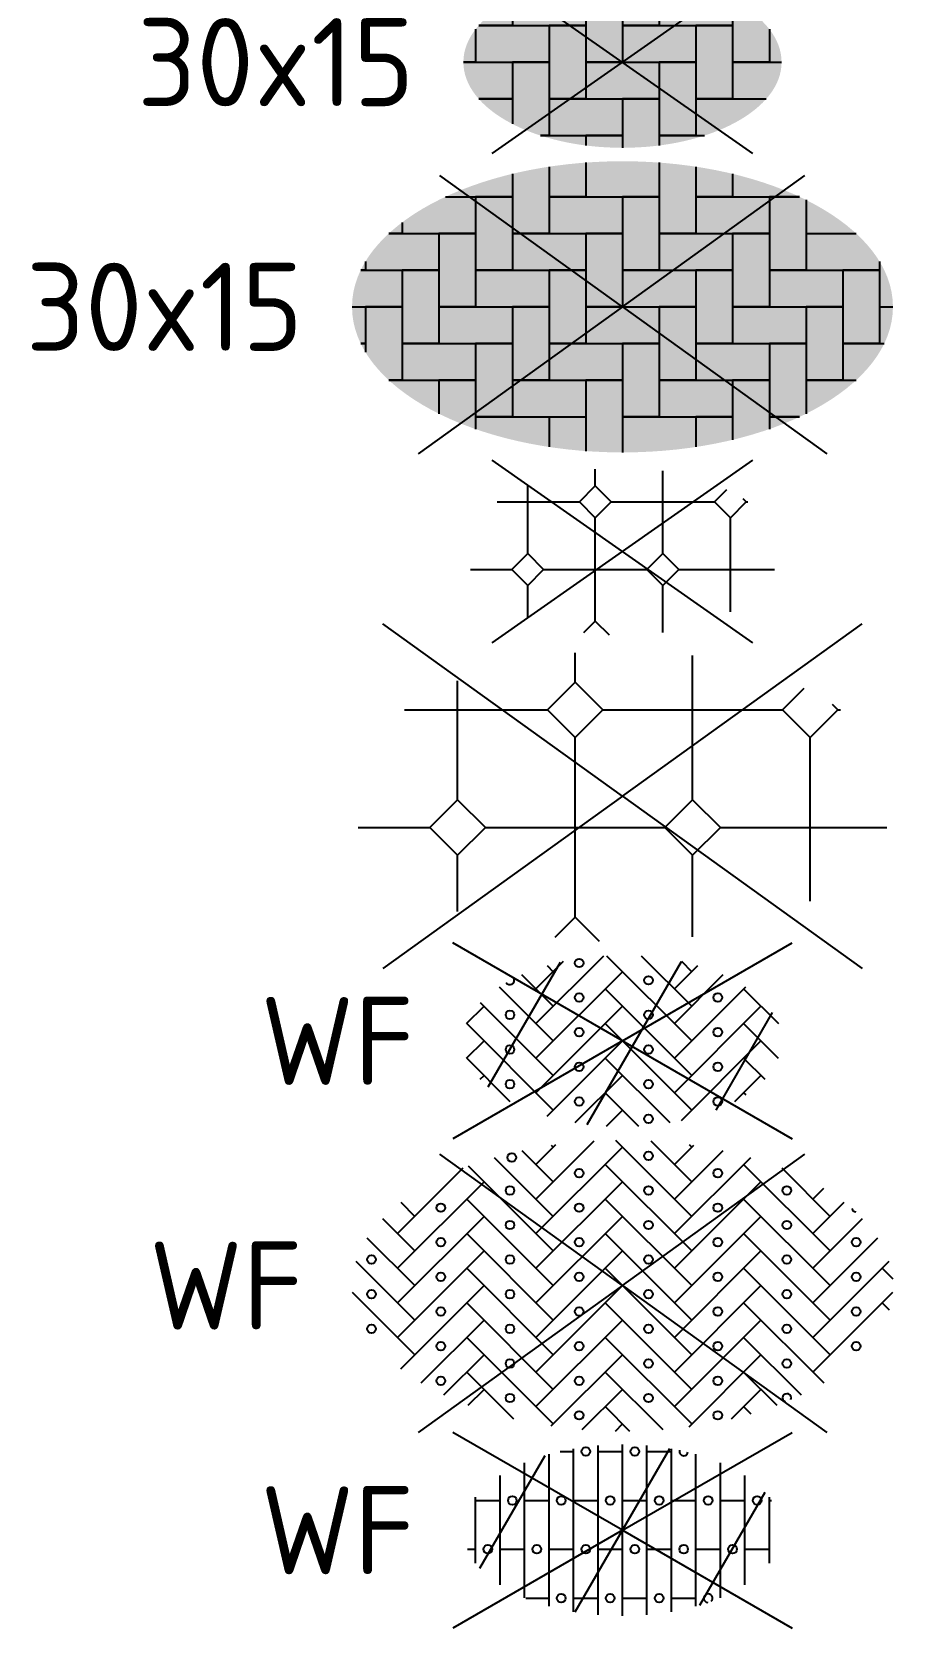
# Model space of a CAD drawing. Header units: metres. Extents: x -1103 to -1052, y 1073 to 2172.
# Drawn here: x -1099.44 to -1081.85, y 1896.59 to 1929.2 of the extents above; entities that cross this region are included whole.
import ezdxf
from ezdxf.enums import TextEntityAlignment as Align

# ---------------------------------------------------------------- set-up
doc = ezdxf.new("R2010")
doc.units = ezdxf.units.M
doc.styles.add('NLCS-ISO', font='NLCS-ISO.ttf')

# ---------------------------------------------------------------- blocks, each defined once
blk = doc.blocks.new('V-SVH-SBS_WAALFORMAAT_HALFST_KL_01-SO')
for p, q in [((0, 0), (-3.464, 2)), ((0, 0), (3.464, 2)), ((-1, -1.665), (-1, 1.665)), ((-0.965, -1.671), (0.965, 1.671)), ((-0.5, -1.729), (-0.5, 1.729)), ((0, -1.75), (0, 1.75)), ((0.5, -1.729), (0.5, 1.729)), ((1, -1.665), (1, 1.665)), ((-2.912, -0.777), (-1.581, 1.529)), ((-2, -1.379), (-2, 1.379)), ((-1.5, -1.552), (-1.5, 1.552)), ((-1.274, 1.61), (-1, 1.61)), ((-0.5, 1.61), (0, 1.61)), ((0.5, 1.61), (1, 1.61)), ((1.5, -1.552), (1.5, 1.552)), ((2, -1.379), (2, 1.379)), ((-2.5, -1.118), (-2.5, 1.118)), ((2.5, -1.118), (2.5, 1.118)), ((-3, -0.673), (-3, 0.673)), ((1.581, -1.529), (2.912, 0.777)), ((3, -0.673), (3, 0.673)), ((-3, 0.61), (-2.5, 0.61)), ((-2, 0.61), (-1.5, 0.61)), ((-1, 0.61), (-0.5, 0.61)), ((0, 0.61), (0.5, 0.61)), ((1, 0.61), (1.5, 0.61)), ((2, 0.61), (2.5, 0.61)), ((3, 0.61), (3.046, 0.61)), ((0, 0), (-3.464, -2)), ((0, 0), (3.464, -2)), ((-3.168, -0.39), (-3, -0.39)), ((-2.5, -0.39), (-2, -0.39)), ((-1.5, -0.39), (-1, -0.39)), ((-0.5, -0.39), (0, -0.39)), ((0.5, -0.39), (1, -0.39)), ((1.5, -0.39), (2, -0.39)), ((2.5, -0.39), (3, -0.39)), ((-1.974, -1.39), (-1.5, -1.39)), ((-1, -1.39), (-0.5, -1.39)), ((0, -1.39), (0.5, -1.39)), ((1, -1.39), (1.5, -1.39))]:
    blk.add_line(p, q)
for centre in [(-0.75, 1.61), (0.25, 1.61), (-2.25, 0.61), (-1.25, 0.61), (-0.25, 0.61), (0.75, 0.61), (1.75, 0.61), (2.75, 0.61), (-2.75, -0.39), (-1.75, -0.39), (-0.75, -0.39), (0.25, -0.39), (1.25, -0.39), (2.25, -0.39), (-1.25, -1.39), (-0.25, -1.39), (0.75, -1.39)]:
    blk.add_circle(centre, 0.0881)
for centre, start, end in [((1.25, 1.61), 164.3767, 350.2977), ((1.75, -1.39), 314.6023, 264.1323)]:
    blk.add_arc(centre, 0.0881, start, end)
at = {"style": 'NLCS-ISO'}
blk.add_attdef('FORMAAT', text='', height=1.8, dxfattribs=at).set_placement((-4.25, 0), align=Align.MIDDLE_RIGHT)
blk.add_attdef('KLEUR', text='', height=1.8, dxfattribs=at).set_placement((4.25, 0), align=Align.MIDDLE_LEFT)
at = {"style": 'NLCS-ISO', "flags": 1}
blk.add_attdef('FUNCTIE', text='', height=1.8, dxfattribs=at).set_placement((0, -2.75), align=Align.TOP_CENTER)
blk = doc.blocks.new('V-SVH-SBS_WAALFORMAAT_KEPER-SO')
for p, q in [((-1.768, 1.768), (-0.577, 2.959)), ((-0.146, 2.974), (1.414, 1.414)), ((0.577, 2.959), (1.414, 2.121)), ((0, 0), (-3.728, 2.684)), ((-2.619, 2.619), (-1.414, 1.414)), ((-2.055, 2.762), (-1.414, 2.121)), ((-1.768, 2.475), (-1.359, 2.884)), ((-1.768, 1.061), (0, 2.828)), ((-1.456, 2.87), (-1.414, 2.828)), ((0, 0), (3.728, 2.684)), ((1.061, 2.475), (1.456, 2.87)), ((1.061, 1.768), (2.055, 2.762)), ((1.061, 1.061), (2.619, 2.619)), ((1.359, 2.884), (1.414, 2.828)), ((-4.596, 1.061), (-3.252, 2.405)), ((-3.151, 2.444), (-1.414, 0.707)), ((-0.354, 2.475), (1.414, 0.707)), ((2.475, 2.475), (4.243, 0.707)), ((3.252, 2.405), (4.243, 1.414)), ((-4.596, 0.354), (-2.828, 2.121)), ((-1.768, 0.354), (0, 2.121)), ((1.061, 0.354), (2.828, 2.121)), ((3.889, 1.768), (4.11, 1.988)), ((-4.531, 1.702), (-4.243, 1.414)), ((-3.182, 1.768), (-1.414, 0)), ((-0.354, 1.768), (1.414, 0)), ((2.475, 1.768), (4.243, 0)), ((3.889, 1.061), (4.531, 1.702)), ((-4.905, 1.369), (-4.243, 0.707)), ((-4.596, -0.354), (-2.828, 1.414)), ((-1.768, -0.354), (0, 1.414)), ((1.061, -0.354), (2.828, 1.414)), ((3.889, 0.354), (4.905, 1.369)), ((-3.182, 1.061), (-1.414, -0.707)), ((-0.354, 1.061), (1.414, -0.707)), ((2.475, 1.061), (4.243, -0.707)), ((-5.219, 0.976), (-4.243, 0)), ((-4.596, -1.061), (-2.828, 0.707)), ((-1.768, -1.061), (0, 0.707)), ((1.061, -1.061), (2.828, 0.707)), ((3.889, -0.354), (5.219, 0.976)), ((-5.447, 0.497), (-4.243, -0.707)), ((-3.182, 0.354), (-1.414, -1.414)), ((-0.354, 0.354), (1.414, -1.414)), ((2.475, 0.354), (4.243, -1.414)), ((3.889, -1.061), (5.447, 0.497)), ((5.303, 0.354), (5.519, 0.138)), ((0, 0), (-4.172, -3.003)), ((-1.768, -1.768), (0, 0)), ((-5.519, -0.138), (-4.243, -1.414)), ((-4.531, -1.702), (-2.828, 0)), ((0, 0), (4.172, -3.003)), ((1.061, -1.768), (2.828, 0)), ((3.889, -1.768), (5.519, -0.138)), ((-3.182, -0.354), (-1.414, -2.121)), ((-0.354, -0.354), (1.414, -2.121)), ((2.475, -0.354), (4.11, -1.988)), ((5.303, -0.354), (5.447, -0.497)), ((-4.11, -1.988), (-2.828, -0.707)), ((-1.768, -2.475), (0, -0.707)), ((1.061, -2.475), (2.828, -0.707)), ((-3.182, -1.061), (-1.414, -2.828)), ((-0.354, -1.061), (1.414, -2.828)), ((2.475, -1.061), (3.648, -2.234)), ((-3.648, -2.234), (-2.828, -1.414)), ((-1.456, -2.87), (0, -1.414)), ((1.359, -2.884), (2.828, -1.414)), ((-3.182, -1.768), (-2.227, -2.723)), ((-0.354, -1.768), (0.821, -2.942)), ((2.475, -1.768), (3.151, -2.444)), ((-3.151, -2.444), (-2.828, -2.121)), ((-0.821, -2.942), (0, -2.121)), ((2.227, -2.723), (2.828, -2.121)), ((-0.354, -2.475), (0.146, -2.974)), ((2.475, -2.475), (2.619, -2.619)), ((-0.146, -2.974), (0, -2.828))]:
    blk.add_line(p, q)
for centre in [(-2.263, 2.617), (0.53, 2.652), (-0.884, 2.298), (1.945, 2.298), (-2.298, 1.945), (0.53, 1.945), (3.359, 1.945), (-3.712, 1.591), (-0.884, 1.591), (1.945, 1.591), (-2.298, 1.237), (0.53, 1.237), (3.359, 1.237), (-3.712, 0.884), (-0.884, 0.884), (1.945, 0.884), (4.773, 0.884), (-5.127, 0.53), (-2.298, 0.53), (0.53, 0.53), (3.359, 0.53), (-3.712, 0.177), (-0.884, 0.177), (1.945, 0.177), (4.773, 0.177), (-5.127, -0.177), (-2.298, -0.177), (0.53, -0.177), (3.359, -0.177), (-3.712, -0.53), (-0.884, -0.53), (1.945, -0.53), (4.773, -0.53), (-5.127, -0.884), (-2.298, -0.884), (0.53, -0.884), (3.359, -0.884), (-3.712, -1.237), (-0.884, -1.237), (1.945, -1.237), (4.773, -1.237), (-2.298, -1.591), (0.53, -1.591), (3.359, -1.591), (-3.712, -1.945), (-0.884, -1.945), (1.945, -1.945), (-2.298, -2.298), (0.53, -2.298), (-0.884, -2.652), (1.945, -2.652)]:
    blk.add_circle(centre, 0.0881)
for centre, start, end in [((4.773, 1.591), 189.838, 266.8049), ((3.359, -2.298), 340.7449, 244.5046)]:
    blk.add_arc(centre, 0.0881, start, end)
at = {"style": 'NLCS-ISO'}
blk.add_attdef('FORMAAT', text='', height=1.8, dxfattribs=at).set_placement((-6.525, 0), align=Align.MIDDLE_RIGHT)
blk.add_attdef('KLEUR', text='', height=1.8, dxfattribs=at).set_placement((6.525, 0), align=Align.MIDDLE_LEFT)
at = {"style": 'NLCS-ISO', "flags": 1}
blk.add_attdef('FUNCTIE', text='', height=1.8, dxfattribs=at).set_placement((0, -3.975), align=Align.TOP_CENTER)
blk = doc.blocks.new('V-SVH-SBS_WAALFORMAAT_KEPER_KL-SO')
for p, q in [((0, 0), (-3.464, 2)), ((0, 0), (3.464, 2)), ((-1.768, 0.354), (-0.384, 1.738)), ((-0.327, 1.741), (1.414, 0)), ((0.384, 1.738), (1.414, 0.707)), ((-2.741, -0.94), (-1.268, 1.611)), ((-2.06, 1.353), (-1.414, 0.707)), ((-1.768, 1.061), (-1.203, 1.626)), ((-1.768, -0.354), (0, 1.414)), ((-1.541, 1.541), (-1.414, 1.414)), ((-0.72, -1.707), (1.204, 1.625)), ((1.061, 1.061), (1.541, 1.541)), ((1.061, 0.354), (2.06, 1.353)), ((1.203, 1.626), (1.414, 1.414)), ((-2.52, 1.105), (-1.414, 0)), ((-0.354, 1.061), (1.414, -0.707)), ((1.061, -0.354), (2.52, 1.105)), ((2.475, 1.061), (3.184, 0.352)), ((-3.184, 0.352), (-2.828, 0.707)), ((-2.905, 0.784), (-1.414, -0.707)), ((-1.768, -1.061), (0, 0.707)), ((1.061, -1.061), (2.828, 0.707)), ((-3.182, 0.354), (-1.414, -1.414)), ((-0.354, 0.354), (1.414, -1.414)), ((1.913, -1.415), (3.065, 0.581)), ((2.475, 0.354), (3.183, -0.354)), ((0, 0), (-3.464, -2)), ((-1.541, -1.541), (0, 0)), ((0, 0), (3.464, -2)), ((-3.183, -0.354), (-2.828, 0)), ((1.203, -1.626), (2.828, 0)), ((-3.182, -0.354), (-2.298, -1.237)), ((-0.354, -0.354), (0.964, -1.671)), ((2.475, -0.354), (2.905, -0.784)), ((-2.905, -0.784), (-2.828, -0.707)), ((-0.964, -1.671), (0, -0.707)), ((2.298, -1.237), (2.828, -0.707)), ((-0.354, -1.061), (0.327, -1.741)), ((2.475, -1.061), (2.52, -1.105)), ((-0.327, -1.741), (0, -1.414))]:
    blk.add_line(p, q)
for centre in [(-0.884, 1.591), (0.53, 1.237), (-0.884, 0.884), (1.945, 0.884), (-2.298, 0.53), (0.53, 0.53), (-0.884, 0.177), (1.945, 0.177), (-2.298, -0.177), (0.53, -0.177), (-0.884, -0.53), (1.945, -0.53), (-2.298, -0.884), (0.53, -0.884), (-0.884, -1.237), (1.945, -1.237), (0.53, -1.591)]:
    blk.add_circle(centre, 0.0881)
blk.add_arc((-2.298, 1.237), 0.0881, 209.1238, 27.5078)
at = {"style": 'NLCS-ISO'}
blk.add_attdef('FORMAAT', text='', height=1.8, dxfattribs=at).set_placement((-4.25, 0), align=Align.MIDDLE_RIGHT)
blk.add_attdef('KLEUR', text='', height=1.8, dxfattribs=at).set_placement((4.25, 0), align=Align.MIDDLE_LEFT)
at = {"style": 'NLCS-ISO', "flags": 1}
blk.add_attdef('FUNCTIE', text='', height=1.8, dxfattribs=at).set_placement((0, -2.75), align=Align.TOP_CENTER)
blk = doc.blocks.new('V-SVH-SIERBESTRATING_01-SO')
for p, q in [((0, 0), (-4.895, 3.524)), ((0, 0), (4.895, 3.524)), ((-0.967, 2.328), (-0.967, 2.929)), ((1.433, -0.072), (1.433, 2.873)), ((-3.367, -0.072), (-3.367, 2.359)), ((-1.533, 1.763), (-0.967, 2.328)), ((-0.967, 2.328), (-0.401, 1.763)), ((3.267, 1.763), (3.709, 2.205)), ((-4.451, 1.763), (-1.533, 1.763)), ((-1.533, 1.763), (-0.967, 1.197)), ((-0.967, 1.197), (-0.401, 1.763)), ((-0.401, 1.763), (3.267, 1.763)), ((3.267, 1.763), (3.833, 1.197)), ((3.833, 1.197), (4.399, 1.763)), ((4.28, 1.881), (4.399, 1.763)), ((4.399, 1.763), (4.451, 1.763)), ((-0.967, -2.472), (-0.967, 1.197)), ((3.833, -2.143), (3.833, 1.197)), ((0, 0), (-4.895, -3.524)), ((0, 0), (4.895, -3.524)), ((-3.933, -0.637), (-3.367, -0.072)), ((-3.367, -0.072), (-2.801, -0.637)), ((0.867, -0.637), (1.433, -0.072)), ((1.433, -0.072), (1.999, -0.637)), ((-5.397, -0.637), (-3.933, -0.637)), ((-3.933, -0.637), (-3.367, -1.203)), ((-3.367, -1.203), (-2.801, -0.637)), ((-2.801, -0.637), (0.867, -0.637)), ((0.867, -0.637), (1.433, -1.203)), ((1.433, -1.203), (1.999, -0.637)), ((1.999, -0.637), (5.397, -0.637)), ((-3.367, -2.359), (-3.367, -1.203)), ((1.433, -2.873), (1.433, -1.203)), ((-1.377, -2.881), (-0.967, -2.472)), ((-0.967, -2.472), (-0.475, -2.964))]:
    blk.add_line(p, q)
at = {"style": 'NLCS-ISO'}
blk.add_attdef('FORMAAT', text='', height=1.8, dxfattribs=at).set_placement((-6.525, 0), align=Align.MIDDLE_RIGHT)
blk.add_attdef('KLEUR', text='', height=1.8, dxfattribs=at).set_placement((6.525, 0), align=Align.MIDDLE_LEFT)
at = {"style": 'NLCS-ISO', "flags": 1}
blk.add_attdef('FUNCTIE', text='', height=1.8, dxfattribs=at).set_placement((0, -3.975), align=Align.TOP_CENTER)
blk = doc.blocks.new('V-SVH-SIERBESTRATING_01_KL-SO')
for p, q in [((-2.662, -1.864), (2.662, 1.864)), ((2.662, -1.864), (-2.662, 1.864)), ((-0.556, 1.339), (-0.556, 1.684)), ((0.824, -0.041), (0.824, 1.652)), ((-1.936, -0.041), (-1.936, 1.356)), ((-0.881, 1.014), (-0.556, 1.339)), ((-0.556, 1.339), (-0.231, 1.014)), ((-2.559, 1.014), (-0.881, 1.014)), ((-0.881, 1.014), (-0.556, 0.688)), ((-0.556, 0.688), (-0.231, 1.014)), ((-0.231, 1.014), (1.879, 1.014)), ((1.879, 1.014), (2.133, 1.268)), ((1.879, 1.014), (2.204, 0.688)), ((2.204, 0.688), (2.529, 1.014)), ((2.461, 1.082), (2.529, 1.014)), ((2.529, 1.014), (2.559, 1.014)), ((-0.556, -1.421), (-0.556, 0.688)), ((2.204, -1.232), (2.204, 0.688)), ((-2.261, -0.366), (-1.936, -0.041)), ((-1.936, -0.041), (-1.611, -0.366)), ((0.499, -0.366), (0.824, -0.041)), ((0.824, -0.041), (1.149, -0.366)), ((-3.103, -0.366), (-2.261, -0.366)), ((-2.261, -0.366), (-1.936, -0.692)), ((-1.936, -0.692), (-1.611, -0.366)), ((-1.611, -0.366), (0.499, -0.366)), ((0.499, -0.366), (0.824, -0.692)), ((0.824, -0.692), (1.149, -0.366)), ((1.149, -0.366), (3.103, -0.366)), ((-1.936, -1.356), (-1.936, -0.692)), ((0.824, -1.652), (0.824, -0.692)), ((-0.792, -1.657), (-0.556, -1.421)), ((-0.556, -1.421), (-0.273, -1.704))]:
    blk.add_line(p, q)
at = {"style": 'NLCS-ISO'}
blk.add_attdef('FORMAAT', text='', height=1.8, dxfattribs=at).set_placement((-3.751, -0.366), align=Align.MIDDLE_RIGHT)
blk.add_attdef('KLEUR', text='', height=1.8, dxfattribs=at).set_placement((4.749, -0.366), align=Align.MIDDLE_LEFT)
at = {"style": 'NLCS-ISO', "flags": 1}
blk.add_attdef('FUNCTIE', text='', height=1.8, dxfattribs=at).set_placement((0.499, -3.116), align=Align.TOP_CENTER)
blk = doc.blocks.new('V-SVH-TEGEL_300X150_DIK_ELLEBOOG-SO')
h = blk.add_hatch(color=254)
h.dxf.hatch_style = 1
edge = h.paths.add_edge_path()
edge.add_ellipse((0, 0), major_axis=(-5.525, 0), ratio=0.538462, start_angle=0, end_angle=360)
for p, q in [((-0.75, 2.947), (-0.75, 2.25)), ((-0.75, 2.947), (-0.75, 2.25)), ((0.75, 2.947), (0.75, 1.5)), ((0.75, 2.947), (0.75, 2.25)), ((0, 0), (-3.728, 2.684)), ((-2.25, 2.717), (-2.25, 1.5)), ((-2.25, 2.717), (-2.25, 2.25)), ((-1.5, 2.863), (-1.5, 1.5)), ((-1.5, 2.863), (-1.5, 2.25)), ((0, 0), (3.728, 2.684)), ((1.5, 2.863), (1.5, 1.5)), ((1.5, 2.863), (1.5, 2.25)), ((2.25, 2.717), (2.25, 2.25)), ((2.25, 2.717), (2.25, 2.25)), ((-3.615, 2.25), (-3, 2.25)), ((-3.615, 2.25), (-2.25, 2.25)), ((-2.25, 2.25), (-3, 2.25)), ((-3, 2.25), (-3, 0.75)), ((-3, 2.25), (-3, 1.5)), ((-2.25, 2.25), (-2.25, 0.75)), ((-1.5, 2.25), (-1.5, 1.5)), ((-1.5, 2.25), (0, 2.25)), ((-0.75, 2.25), (-1.5, 2.25)), ((-0.75, 2.25), (0.75, 2.25)), ((0.75, 2.25), (0, 2.25)), ((0, 2.25), (0, 0.75)), ((0, 2.25), (0, 1.5)), ((0.75, 2.25), (0.75, 0.75)), ((1.5, 2.25), (1.5, 1.5)), ((1.5, 2.25), (3, 2.25)), ((2.25, 2.25), (1.5, 2.25)), ((2.25, 2.25), (3.615, 2.25)), ((3, 2.25), (3, 1.5)), ((3.615, 2.25), (3, 2.25)), ((3, 2.25), (3, 0.75)), ((3.75, 2.185), (3.75, 0.75)), ((-4.5, 1.726), (-4.5, 1.5)), ((-4.5, 1.726), (-4.5, 1.5)), ((-4.771, 1.5), (-3.75, 1.5)), ((-4.5, 1.5), (-4.771, 1.5)), ((-4.5, 1.5), (-3, 1.5)), ((-3, 1.5), (-3.75, 1.5)), ((-3.75, 1.5), (-3.75, 0)), ((-3.75, 1.5), (-3.75, 0.75)), ((-3, 1.5), (-3, 0)), ((-2.25, 1.5), (-2.25, 0.75)), ((-2.25, 1.5), (-0.75, 1.5)), ((-1.5, 1.5), (-2.25, 1.5)), ((-1.5, 1.5), (0, 1.5)), ((0, 1.5), (-0.75, 1.5)), ((-0.75, 1.5), (-0.75, 0)), ((-0.75, 1.5), (-0.75, 0.75)), ((0, 1.5), (0, 0)), ((0.75, 1.5), (0.75, 0.75)), ((0.75, 1.5), (2.25, 1.5)), ((1.5, 1.5), (0.75, 1.5)), ((1.5, 1.5), (3, 1.5)), ((2.25, 1.5), (2.25, 0.75)), ((3, 1.5), (2.25, 1.5)), ((2.25, 1.5), (2.25, 0)), ((3, 1.5), (3, 0)), ((3.75, 1.5), (3.75, 0.75)), ((3.75, 1.5), (4.771, 1.5)), ((-5.347, 0.75), (-4.5, 0.75)), ((-5.25, 0.75), (-5.347, 0.75)), ((-5.25, 0.927), (-5.25, 0.75)), ((-5.25, 0.927), (-5.25, 0.75)), ((-5.25, 0.75), (-3.75, 0.75)), ((-3.75, 0.75), (-4.5, 0.75)), ((-4.5, 0.75), (-4.5, -0.75)), ((-4.5, 0.75), (-4.5, 0)), ((-3.75, 0.75), (-3.75, -0.75)), ((-2.25, 0.75), (-3, 0.75)), ((-3, 0.75), (-3, 0)), ((-3, 0.75), (-1.5, 0.75)), ((-2.25, 0.75), (-0.75, 0.75)), ((-0.75, 0.75), (-1.5, 0.75)), ((-1.5, 0.75), (-1.5, -0.75)), ((-1.5, 0.75), (-1.5, 0)), ((-0.75, 0.75), (-0.75, -0.75)), ((0, 0.75), (1.5, 0.75)), ((0, 0.75), (0, 0)), ((0.75, 0.75), (0, 0.75)), ((0.75, 0.75), (2.25, 0.75)), ((1.5, 0.75), (1.5, 0)), ((2.25, 0.75), (1.5, 0.75)), ((1.5, 0.75), (1.5, -0.75)), ((2.25, 0.75), (2.25, -0.75)), ((3, 0.75), (3, 0)), ((3, 0.75), (4.5, 0.75)), ((3.75, 0.75), (3, 0.75)), ((3.75, 0.75), (5.25, 0.75)), ((4.5, 0.75), (4.5, 0)), ((5.25, 0.75), (4.5, 0.75)), ((4.5, 0.75), (4.5, -0.75)), ((5.25, 0.927), (5.25, 0.75)), ((5.25, 0.75), (5.25, -0.75)), ((0, 0), (-4.172, -3.003)), ((0, 0), (-0.75, 0)), ((0, 0), (1.5, 0)), ((1.5, 0), (0.75, 0)), ((1.5, 0), (1.5, -1.5)), ((2.25, 0), (2.25, -0.75)), ((2.25, 0), (3.75, 0)), ((3, 0), (2.25, 0)), ((3, 0), (4.5, 0)), ((3.75, 0), (3.75, -0.75)), ((4.5, 0), (3.75, 0)), ((3.75, 0), (3.75, -1.5)), ((4.5, 0), (4.5, -1.5)), ((5.25, 0), (5.25, -0.75)), ((5.25, 0), (5.525, 0)), ((-5.525, 0), (-5.25, 0)), ((-5.525, 0), (-4.5, 0)), ((-4.5, 0), (-5.25, 0)), ((-5.25, 0), (-5.25, -0.927)), ((-5.25, 0), (-5.25, -0.75)), ((-4.5, 0), (-4.5, -1.5)), ((-3, 0), (-3.75, 0)), ((-3.75, 0), (-3.75, -0.75)), ((-3.75, 0), (-2.25, 0)), ((-3, 0), (-1.5, 0)), ((-1.5, 0), (-2.25, 0)), ((-2.25, 0), (-2.25, -1.5)), ((-2.25, 0), (-2.25, -0.75)), ((-1.5, 0), (-1.5, -1.5)), ((-0.75, 0), (-0.75, -0.75)), ((-0.75, 0), (0.75, 0)), ((0, 0), (4.172, -3.003)), ((0.75, 0), (0.75, -0.75)), ((0.75, 0), (0.75, -1.5)), ((-5.25, -0.75), (-5.347, -0.75)), ((-5.347, -0.75), (-5.25, -0.75)), ((-5.25, -0.75), (-5.25, -0.927)), ((-3.75, -0.75), (-4.5, -0.75)), ((-4.5, -0.75), (-4.5, -1.5)), ((-4.5, -0.75), (-3, -0.75)), ((-3.75, -0.75), (-2.25, -0.75)), ((-2.25, -0.75), (-3, -0.75)), ((-3, -0.75), (-3, -2.25)), ((-3, -0.75), (-3, -1.5)), ((-2.25, -0.75), (-2.25, -2.25)), ((-0.75, -0.75), (-1.5, -0.75)), ((-1.5, -0.75), (-1.5, -1.5)), ((-1.5, -0.75), (0, -0.75)), ((-0.75, -0.75), (0.75, -0.75)), ((0, -0.75), (0, -1.5)), ((0.75, -0.75), (0, -0.75)), ((0, -0.75), (0, -2.25)), ((0.75, -0.75), (0.75, -2.25)), ((1.5, -0.75), (1.5, -1.5)), ((1.5, -0.75), (3, -0.75)), ((2.25, -0.75), (1.5, -0.75)), ((2.25, -0.75), (3.75, -0.75)), ((3, -0.75), (3, -1.5)), ((3.75, -0.75), (3, -0.75)), ((3, -0.75), (3, -2.25)), ((3.75, -0.75), (3.75, -2.185)), ((4.5, -0.75), (4.5, -1.5)), ((4.5, -0.75), (5.347, -0.75)), ((5.25, -0.75), (4.5, -0.75)), ((5.25, -0.75), (5.347, -0.75)), ((-4.5, -1.5), (-4.771, -1.5)), ((-4.771, -1.5), (-3.75, -1.5)), ((-4.5, -1.5), (-3, -1.5)), ((-3, -1.5), (-3.75, -1.5)), ((-3.75, -1.5), (-3.75, -2.185)), ((-3.75, -1.5), (-3.75, -2.185)), ((-3, -1.5), (-3, -2.498)), ((-1.5, -1.5), (-2.25, -1.5)), ((-2.25, -1.5), (-2.25, -2.25)), ((-2.25, -1.5), (-0.75, -1.5)), ((-1.5, -1.5), (0, -1.5)), ((-0.75, -1.5), (-0.75, -2.25)), ((0, -1.5), (-0.75, -1.5)), ((-0.75, -1.5), (-0.75, -2.947)), ((0, -1.5), (0, -2.975)), ((1.5, -1.5), (0.75, -1.5)), ((0.75, -1.5), (0.75, -2.25)), ((0.75, -1.5), (2.25, -1.5)), ((1.5, -1.5), (3, -1.5)), ((2.25, -1.5), (2.25, -2.25)), ((3, -1.5), (2.25, -1.5)), ((2.25, -1.5), (2.25, -2.717)), ((3, -1.5), (3, -2.498)), ((3.75, -1.5), (3.75, -2.185)), ((3.75, -1.5), (4.771, -1.5)), ((4.5, -1.5), (3.75, -1.5)), ((4.5, -1.5), (4.771, -1.5)), ((-2.25, -2.25), (-3, -2.25)), ((-3, -2.25), (-3, -2.498)), ((-3, -2.25), (-1.5, -2.25)), ((-2.25, -2.25), (-0.75, -2.25)), ((-1.5, -2.25), (-1.5, -2.863)), ((0.75, -2.25), (0, -2.25)), ((0, -2.25), (0, -2.975)), ((0, -2.25), (1.5, -2.25)), ((0.75, -2.25), (2.25, -2.25)), ((1.5, -2.25), (1.5, -2.863)), ((2.25, -2.25), (1.5, -2.25)), ((1.5, -2.25), (1.5, -2.863)), ((2.25, -2.25), (2.25, -2.717)), ((3, -2.25), (3, -2.498)), ((3, -2.25), (3.615, -2.25)), ((3.615, -2.25), (3, -2.25))]:
    blk.add_line(p, q)
at = {"style": 'NLCS-ISO'}
blk.add_attdef('FORMAAT', text='', height=1.8, dxfattribs=at).set_placement((-6.525, 0), align=Align.MIDDLE_RIGHT)
blk.add_attdef('KLEUR', text='', height=1.8, dxfattribs=at).set_placement((6.525, 0), align=Align.MIDDLE_LEFT)
at = {"style": 'NLCS-ISO', "flags": 1}
blk.add_attdef('FUNCTIE', text='', height=1.8, dxfattribs=at).set_placement((0, -3.975), align=Align.TOP_CENTER)
blk = doc.blocks.new('V-SVH-TEGEL_300X150_DIK_ELLEBOOG_KL-SO')
h = blk.add_hatch(color=254)
h.dxf.hatch_style = 1
edge = h.paths.add_edge_path()
edge.add_ellipse((0, 0), major_axis=(-3.25, 0), ratio=0.538462, start_angle=0, end_angle=360)
for p, q in [((-2.662, -1.864), (2.662, 1.864)), ((2.662, -1.864), (-2.662, 1.864)), ((0, 1.75), (0, 0.75)), ((0, 1.75), (0, 1.5)), ((0.75, 1.702), (0.75, 0.75)), ((0.75, 1.702), (0.75, 1.5)), ((-1.674, 1.5), (-0.75, 1.5)), ((-1.5, 1.5), (-1.674, 1.5)), ((-1.5, 1.552), (-1.5, 1.5)), ((-1.5, 1.552), (-1.5, 1.5)), ((-1.5, 1.5), (0, 1.5)), ((0, 1.5), (-0.75, 1.5)), ((-0.75, 1.5), (-0.75, 0)), ((-0.75, 1.5), (-0.75, 0.75)), ((0, 1.5), (0, 0)), ((0.75, 1.5), (0.75, 0.75)), ((0.75, 1.5), (1.674, 1.5)), ((1.5, 1.5), (0.75, 1.5)), ((1.5, 1.552), (1.5, 1.5)), ((1.5, 1.552), (1.5, 1.5)), ((1.5, 1.5), (1.674, 1.5)), ((-2.25, 1.262), (-2.25, 0.75)), ((-2.25, 1.262), (-2.25, 0.75)), ((2.25, 1.262), (2.25, 0.75)), ((2.25, 1.262), (2.25, 0)), ((-3, 0.673), (-3, 0)), ((-3, 0.673), (-3, 0)), ((-2.25, 0.75), (-2.936, 0.75)), ((-2.936, 0.75), (-1.5, 0.75)), ((-2.25, 0.75), (-0.75, 0.75)), ((-0.75, 0.75), (-1.5, 0.75)), ((-1.5, 0.75), (-1.5, -0.75)), ((-1.5, 0.75), (-1.5, 0)), ((-0.75, 0.75), (-0.75, -0.75)), ((0, 0.75), (1.5, 0.75)), ((0, 0.75), (0, 0)), ((0.75, 0.75), (0, 0.75)), ((0.75, 0.75), (2.25, 0.75)), ((1.5, 0.75), (1.5, 0)), ((2.25, 0.75), (1.5, 0.75)), ((1.5, 0.75), (1.5, -0.75)), ((2.25, 0.75), (2.25, -0.75)), ((3, 0.673), (3, 0)), ((3, 0.673), (3, 0)), ((0, 0), (-0.75, 0)), ((0, 0), (1.5, 0)), ((1.5, 0), (0.75, 0)), ((1.5, 0), (1.5, -1.5)), ((2.25, 0), (2.25, -0.75)), ((2.25, 0), (3.25, 0)), ((3, 0), (2.25, 0)), ((3, 0), (3.25, 0)), ((-3, 0), (-3.25, 0)), ((-3.25, 0), (-2.25, 0)), ((-3, 0), (-1.5, 0)), ((-1.5, 0), (-2.25, 0)), ((-2.25, 0), (-2.25, -1.262)), ((-2.25, 0), (-2.25, -0.75)), ((-1.5, 0), (-1.5, -1.5)), ((-0.75, 0), (-0.75, -0.75)), ((-0.75, 0), (0.75, 0)), ((0.75, 0), (0.75, -0.75)), ((0.75, 0), (0.75, -1.5)), ((-2.25, -0.75), (-2.936, -0.75)), ((-2.936, -0.75), (-2.25, -0.75)), ((-2.25, -0.75), (-2.25, -1.262)), ((-0.75, -0.75), (-1.5, -0.75)), ((-1.5, -0.75), (-1.5, -1.5)), ((-1.5, -0.75), (0, -0.75)), ((-0.75, -0.75), (0.75, -0.75)), ((0, -0.75), (0, -1.5)), ((0.75, -0.75), (0, -0.75)), ((0, -0.75), (0, -1.75)), ((0.75, -0.75), (0.75, -1.702)), ((1.5, -0.75), (1.5, -1.5)), ((1.5, -0.75), (2.936, -0.75)), ((2.25, -0.75), (1.5, -0.75)), ((2.25, -0.75), (2.936, -0.75)), ((-1.5, -1.5), (-1.674, -1.5)), ((-1.674, -1.5), (-0.75, -1.5)), ((-1.5, -1.5), (0, -1.5)), ((-0.75, -1.5), (-0.75, -1.702)), ((0, -1.5), (-0.75, -1.5)), ((-0.75, -1.5), (-0.75, -1.702)), ((0, -1.5), (0, -1.75)), ((1.5, -1.5), (0.75, -1.5)), ((0.75, -1.5), (0.75, -1.702)), ((0.75, -1.5), (1.674, -1.5)), ((1.5, -1.5), (1.674, -1.5))]:
    blk.add_line(p, q)
at = {"style": 'NLCS-ISO'}
blk.add_attdef('FORMAAT', text='', height=1.8, dxfattribs=at).set_placement((-4.25, 0), align=Align.MIDDLE_RIGHT)
blk.add_attdef('KLEUR', text='', height=1.8, dxfattribs=at).set_placement((4.25, 0), align=Align.MIDDLE_LEFT)
at = {"style": 'NLCS-ISO', "flags": 1}
blk.add_attdef('FUNCTIE', text='', height=1.8, dxfattribs=at).set_placement((0, -2.75), align=Align.TOP_CENTER)

msp = doc.modelspace()

# ---------------------------------------------------------------- block references
msp.add_blockref('V-SVH-TEGEL_300X150_DIK_ELLEBOOG_KL-SO', (-1087.377, 1928.586)).add_auto_attribs({'FORMAAT': '30x15'})
ref = msp.add_blockref('V-SVH-TEGEL_300X150_DIK_ELLEBOOG-SO', (-1087.377, 1923.586))
ref.add_attrib('FORMAAT', '30x15', dxfattribs={"height": 1.8, "style": 'NLCS-ISO'}).set_placement((-1093.902, 1923.586), align=Align.MIDDLE_RIGHT)
for name, p in [('V-SVH-SIERBESTRATING_01_KL-SO', (-1087.377, 1918.586)), ('V-SVH-SIERBESTRATING_01-SO', (-1087.377, 1913.586))]:
    msp.add_blockref(name, p)
ref = msp.add_blockref('V-SVH-SBS_WAALFORMAAT_KEPER_KL-SO', (-1087.377, 1908.586))
ref.add_attrib('FORMAAT', 'WF', dxfattribs={"height": 1.8, "style": 'NLCS-ISO'}).set_placement((-1091.627, 1908.586), align=Align.MIDDLE_RIGHT)
ref = msp.add_blockref('V-SVH-SBS_WAALFORMAAT_KEPER-SO', (-1087.377, 1903.586))
ref.add_attrib('FORMAAT', 'WF', dxfattribs={"height": 1.8, "style": 'NLCS-ISO'}).set_placement((-1093.902, 1903.586), align=Align.MIDDLE_RIGHT)
ref = msp.add_blockref('V-SVH-SBS_WAALFORMAAT_HALFST_KL_01-SO', (-1087.377, 1898.586))
ref.add_attrib('FORMAAT', 'WF', dxfattribs={"height": 1.8, "style": 'NLCS-ISO'}).set_placement((-1091.627, 1898.586), align=Align.MIDDLE_RIGHT)

doc.saveas('drawing.dxf')
